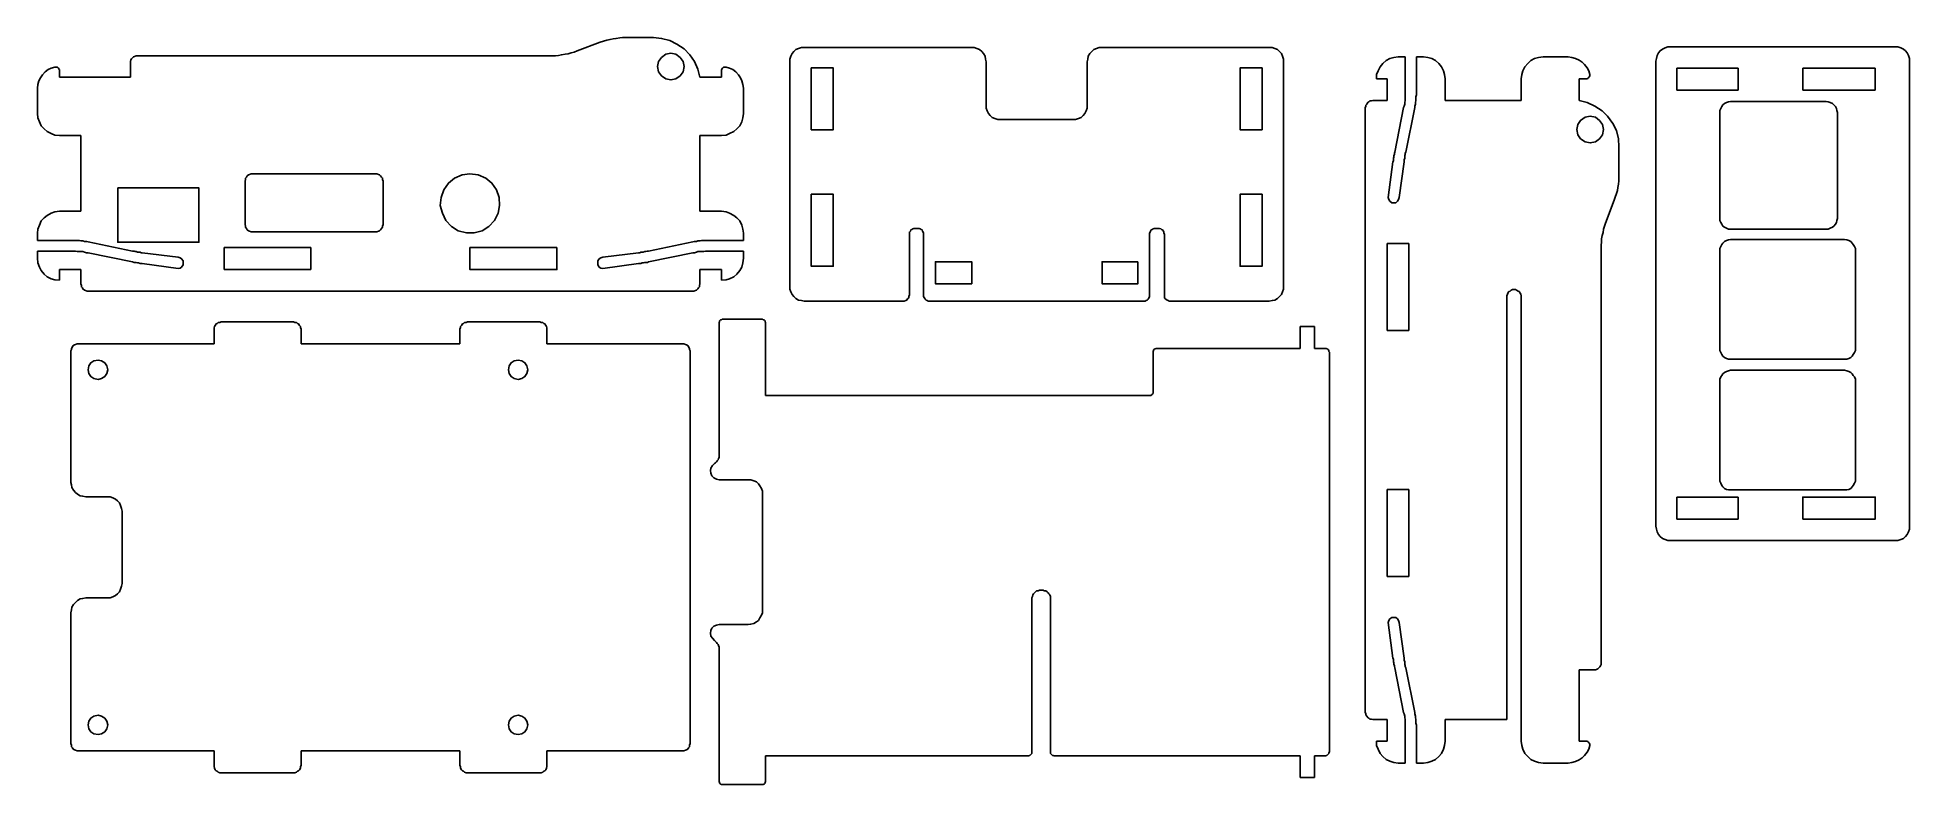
# Model space of a CAD drawing. Extents: x 6 to 264, y 192 to 295.
import ezdxf

# ---------------------------------------------------------------- set-up
doc = ezdxf.new("R2010")
doc.units = 0
doc.layers.add('Layer_1', color=7, linetype='CONTINUOUS')

msp = doc.modelspace()

# ---------------------------------------------------------------- linework, layer by layer
at = {"layer": 'Layer_1', "color": 7}
for points in [[(87.2296, 295.087882), (86.73568, 295.087882), (86.312319, 295.017322), (85.818399, 294.946762), (85.395037, 294.876202), (84.971676, 294.805642), (84.548314, 294.735081), (84.054394, 294.593961), (83.631032, 294.452841)], [(90.969287, 295.087882), (87.2296, 295.087882)], [(97.39026, 289.584191), (97.108021, 290.713153), (96.614099, 291.771555), (95.979059, 292.688837), (95.202897, 293.535559), (94.215054, 294.1706), (93.227212, 294.664521), (92.098249, 294.946762), (90.969287, 295.087882)], [(19.774106, 292.547717), (19.562425, 292.547717), (19.350744, 292.477157), (19.209625, 292.406597), (19.068502, 292.265476), (18.927383, 292.124356), (18.856825, 291.983236), (18.786263, 291.771555), (18.786263, 291.559875)], [(76.92782, 292.547717), (19.774106, 292.547717)], [(80.455826, 293.253318), (80.032465, 293.041638), (79.609106, 292.971078), (79.185745, 292.829958), (78.762383, 292.759397), (78.268463, 292.688837), (77.845102, 292.618277), (77.42174, 292.547717), (76.92782, 292.547717)], [(83.631032, 294.452841), (80.455826, 293.253318)], [(93.368334, 292.900518), (92.662731, 292.759397), (92.098249, 292.336036), (91.674891, 291.771555), (91.533768, 291.065954), (91.674891, 290.360353), (92.098249, 289.795871), (92.662731, 289.37251), (93.368334, 289.23139), (94.073935, 289.37251), (94.638416, 289.795871), (95.061778, 290.360353), (95.202897, 291.065954), (95.061778, 291.771555), (94.638416, 292.336036), (94.073935, 292.759397), (93.368334, 292.900518)], [(111.748824, 293.704884), (111.396024, 293.704884), (110.972662, 293.563761), (110.619862, 293.422642), (110.337623, 293.140403), (110.125942, 292.858161), (109.914261, 292.50536), (109.773141, 292.081999), (109.773141, 291.729198)], [(134.89255, 293.704884), (111.748824, 293.704884)], [(136.868236, 291.729198), (136.797675, 292.081999), (136.727113, 292.50536), (136.515435, 292.858161), (136.303755, 293.140403), (135.950954, 293.422642), (135.598151, 293.563761), (135.245351, 293.704884), (134.89255, 293.704884)], [(152.885388, 293.704884), (152.462027, 293.704884), (152.109226, 293.563761), (151.756426, 293.422642), (151.474184, 293.140403), (151.191945, 292.858161), (150.980264, 292.50536), (150.909703, 292.081999), (150.839142, 291.729198)], [(175.958554, 293.704884), (152.885388, 293.704884)], [(177.934236, 291.729198), (177.934236, 292.081999), (177.793117, 292.50536), (177.651997, 292.858161), (177.369755, 293.140403), (177.087516, 293.422642), (176.734716, 293.563761), (176.381915, 293.704884), (175.958554, 293.704884)], [(193.734594, 292.390809), (193.170113, 292.320251), (192.605632, 292.179128), (192.111709, 291.896889), (191.617789, 291.473528), (191.264989, 291.050166), (190.982747, 290.485685), (190.771069, 289.991765), (190.771069, 289.356723)], [(194.722437, 292.390809), (193.734594, 292.390809)], [(194.722437, 287.38104), (194.722437, 292.390809)], [(196.274758, 292.390809), (196.274758, 287.38104)], [(197.2626, 292.390809), (196.274758, 292.390809)], [(200.226126, 289.356723), (200.155567, 289.991765), (200.014445, 290.485685), (199.732206, 291.050166), (199.379405, 291.473528), (198.885483, 291.896889), (198.391563, 292.179128), (197.827082, 292.320251), (197.2626, 292.390809)], [(213.773673, 292.390809), (213.138633, 292.320251), (212.574152, 292.179128), (212.080229, 291.896889), (211.656871, 291.473528), (211.233509, 291.050166), (210.951267, 290.485685), (210.810148, 289.991765), (210.739586, 289.356723)], [(217.231121, 292.390809), (213.773673, 292.390809)], [(220.194646, 289.991765), (220.053527, 290.485685), (219.841846, 290.909046), (219.489045, 291.332408), (219.136245, 291.685208), (218.712883, 291.96745), (218.218964, 292.179128), (217.725041, 292.320251), (217.231121, 292.390809)], [(231.382418, 293.811403), (230.959056, 293.811403), (230.60625, 293.670283), (230.253444, 293.458602), (229.900638, 293.246922), (229.688971, 292.964683), (229.477276, 292.611882), (229.406721, 292.188521), (229.336165, 291.83572)], [(262.35831, 293.811403), (231.382418, 293.811403)], [(264.334007, 291.83572), (264.334007, 292.188521), (264.192868, 292.611882), (263.981201, 292.964683), (263.769506, 293.246922), (263.487284, 293.458602), (263.134478, 293.670283), (262.711116, 293.811403), (262.35831, 293.811403)], [(8.343361, 290.995394), (7.849441, 290.854274), (7.426079, 290.642593), (7.002721, 290.360353), (6.649918, 289.936992), (6.367678, 289.513631), (6.155998, 289.09027), (6.014878, 288.596349), (5.944317, 288.102428)], [(8.978403, 290.501473), (8.978403, 290.642593), (8.907842, 290.713153), (8.837284, 290.854274), (8.766723, 290.924834), (8.696164, 290.995394), (8.555042, 290.995394), (8.484483, 290.995394), (8.343361, 290.995394)], [(8.978403, 289.584191), (8.978403, 290.501473)], [(18.786263, 289.584191), (8.978403, 289.584191)], [(18.786263, 291.559875), (18.786263, 289.584191)], [(100.353786, 289.584191), (97.39026, 289.584191)], [(100.988828, 290.995394), (100.847708, 290.995394), (100.777147, 290.995394), (100.636028, 290.995394), (100.565466, 290.924834), (100.494908, 290.854274), (100.424347, 290.713153), (100.353786, 290.642593), (100.353786, 290.501473)], [(100.353786, 290.501473), (100.353786, 289.584191)], [(103.387872, 288.102428), (103.317314, 288.596349), (103.176191, 289.09027), (102.964513, 289.513631), (102.682271, 289.936992), (102.329471, 290.360353), (101.90611, 290.642593), (101.482748, 290.854274), (100.988828, 290.995394)], [(109.773141, 291.729198), (109.773141, 260.753297)], [(112.736667, 290.882478), (112.736667, 282.3447), (115.770753, 282.3447), (115.770753, 290.882478), (112.736667, 290.882478)], [(136.868236, 291.729198), (136.868236, 285.731587)], [(150.839142, 285.731587), (150.839142, 291.729198)], [(174.970711, 290.882478), (171.936624, 290.882478), (171.936624, 282.3447), (174.970711, 282.3447), (174.970711, 290.882478)], [(177.934236, 260.753297), (177.934236, 291.729198)], [(219.700726, 289.356723), (219.771285, 289.356723), (219.912407, 289.427284), (219.982965, 289.497845), (220.053527, 289.568403), (220.124088, 289.638965), (220.194646, 289.780084), (220.194646, 289.850645), (220.194646, 289.991765)], [(229.336165, 291.83572), (229.336165, 227.625991)], [(232.229141, 290.847878), (232.229141, 287.813791)], [(240.696344, 290.847878), (232.229141, 290.847878)], [(240.696344, 287.813791), (240.696344, 290.847878)], [(249.586936, 290.847878), (249.586936, 287.813791)], [(259.606474, 290.847878), (249.586936, 290.847878)], [(259.606474, 287.813791), (259.606474, 290.847878)], [(264.334007, 227.625991), (264.334007, 291.83572)], [(5.944317, 288.102428), (5.944317, 284.574421)], [(103.387872, 284.574421), (103.387872, 288.102428)], [(190.771069, 289.356723), (192.252831, 289.356723)], [(192.252831, 289.356723), (192.252831, 286.393197)], [(194.510756, 285.405355), (194.581314, 285.617035), (194.651876, 285.899277), (194.651876, 286.110958), (194.722437, 286.393197), (194.722437, 286.604878), (194.722437, 286.88712), (194.722437, 287.169359), (194.722437, 287.38104)], [(196.274758, 287.38104), (196.274758, 287.169359), (196.204199, 286.88712), (196.204199, 286.604878), (196.204199, 286.393197), (196.133638, 286.110958), (196.133638, 285.899277), (196.063077, 285.617035), (196.063077, 285.405355)], [(200.226126, 286.393197), (200.226126, 289.356723)], [(210.739586, 289.356723), (210.739586, 286.393197)], [(218.712883, 289.356723), (219.700726, 289.356723)], [(218.712883, 286.393197), (218.712883, 289.356723)], [(232.229141, 287.813791), (240.696344, 287.813791)], [(249.586936, 287.813791), (259.606474, 287.813791)], [(5.944317, 284.574421), (6.014878, 284.00994), (6.226559, 283.445458), (6.43824, 282.880977), (6.861598, 282.457617), (7.28496, 282.104816), (7.849441, 281.822575), (8.343361, 281.610895), (8.978403, 281.540335)], [(100.353786, 281.540335), (100.988828, 281.610895), (101.482748, 281.822575), (102.047229, 282.104816), (102.470591, 282.457617), (102.893952, 282.880977), (103.176191, 283.445458), (103.317314, 284.00994), (103.387872, 284.574421)], [(138.843918, 283.755901), (138.491118, 283.755901), (138.067756, 283.897024), (137.714956, 284.038143), (137.432717, 284.320382), (137.221036, 284.602624), (137.009355, 284.955425), (136.868236, 285.308225), (136.868236, 285.731587)], [(150.839142, 285.731587), (150.839142, 285.308225), (150.698022, 284.955425), (150.486341, 284.602624), (150.274661, 284.320382), (149.992421, 284.038143), (149.639621, 283.897024), (149.21626, 283.755901), (148.863459, 283.755901)], [(190.277146, 286.393197), (190.065465, 286.322639), (189.853784, 286.322639), (189.712665, 286.181517), (189.571545, 286.110958), (189.430426, 285.899277), (189.289303, 285.758158), (189.289303, 285.546477), (189.218745, 285.405355)], [(189.218745, 285.405355), (189.218745, 201.932708)], [(192.252831, 286.393197), (190.277146, 286.393197)], [(193.311232, 279.266623), (194.510756, 285.405355)], [(196.063077, 285.405355), (194.792995, 279.266623)], [(210.739586, 286.393197), (200.226126, 286.393197)], [(224.216575, 279.972224), (224.146014, 281.101186), (223.863775, 282.230149), (223.369852, 283.217991), (222.664251, 284.205834), (221.88809, 284.981996), (220.900247, 285.617035), (219.841846, 286.110958), (218.712883, 286.393197)], [(238.156174, 284.709146), (238.156174, 284.991385), (238.297314, 285.273627), (238.438425, 285.555867), (238.579536, 285.767547), (238.791231, 285.979228), (239.073453, 286.120348), (239.355703, 286.190909), (239.637954, 286.261467)], [(238.156174, 284.709146), (238.156174, 270.103195)], [(252.832689, 286.261467), (239.637954, 286.261467)], [(252.832689, 286.261467), (253.11494, 286.190909), (253.397162, 286.120348), (253.679412, 285.979228), (253.891107, 285.767547), (254.102774, 285.555867), (254.243885, 285.273627), (254.314469, 284.991385), (254.385024, 284.709146)], [(254.385024, 270.103195), (254.385024, 284.709146)], [(138.843918, 283.755901), (148.863459, 283.755901)], [(222.09977, 282.371271), (221.958651, 283.076872), (221.535289, 283.641353), (220.970808, 284.064714), (220.265207, 284.205834), (219.559607, 284.064714), (218.924564, 283.641353), (218.571764, 283.076872), (218.430644, 282.371271), (218.571764, 281.665667), (218.924564, 281.101186), (219.559607, 280.677828), (220.265207, 280.536705), (220.970808, 280.677828), (221.535289, 281.101186), (221.958651, 281.665667), (222.09977, 282.371271)], [(8.978403, 281.540335), (11.941929, 281.540335)], [(11.941929, 281.540335), (11.941929, 271.097434)], [(97.39026, 281.540335), (100.353786, 281.540335)], [(97.39026, 271.097434), (97.39026, 281.540335)], [(193.028993, 277.92598), (193.099552, 278.0671), (193.099552, 278.208222), (193.099552, 278.419903), (193.170113, 278.561023), (193.170113, 278.772703), (193.240671, 278.913823), (193.240671, 279.125504), (193.311232, 279.266623)], [(194.792995, 279.266623), (194.722437, 279.125504), (194.722437, 278.913823), (194.651876, 278.772703), (194.651876, 278.561023), (194.651876, 278.419903), (194.581314, 278.208222), (194.581314, 278.0671), (194.581314, 277.92598)], [(224.216575, 276.232537), (224.216575, 279.972224)], [(192.393951, 272.98677), (193.028993, 277.92598)], [(194.581314, 277.92598), (193.875714, 272.98677)], [(17.022259, 274.323004), (28.241323, 274.323004), (28.241323, 266.813003), (17.022259, 266.813003), (17.022259, 274.323004)], [(34.591735, 275.260482), (34.662296, 275.472163), (34.662296, 275.683843), (34.803416, 275.824963), (34.873974, 275.966084), (35.085655, 276.107204), (35.226777, 276.177764), (35.438455, 276.248324), (35.650136, 276.248324)], [(34.591735, 275.260482), (34.591735, 269.26287)], [(52.58457, 276.248324), (35.650136, 276.248324)], [(52.58457, 276.248324), (52.796251, 276.248324), (53.007932, 276.177764), (53.149051, 276.107204), (53.290174, 275.966084), (53.431293, 275.824963), (53.572413, 275.683843), (53.572413, 275.472163), (53.642974, 275.260482)], [(53.642974, 269.26287), (53.642974, 275.260482)], [(65.638197, 276.248324), (64.579796, 276.107204), (63.521392, 275.683843), (62.674672, 274.978241), (62.03963, 274.06096), (61.686829, 273.002558), (61.54571, 271.873595), (61.827949, 270.815193), (62.321872, 269.827351), (63.098031, 268.98063), (64.015315, 268.416147), (65.144277, 268.133908), (66.202679, 268.133908), (67.331641, 268.416147), (68.248922, 268.98063), (69.025084, 269.827351), (69.519004, 270.815193), (69.730685, 271.873595), (69.660127, 273.002558), (69.307323, 274.06096), (68.672284, 274.978241), (67.825561, 275.683843), (66.76716, 276.107204), (65.638197, 276.248324)], [(223.581533, 272.633969), (223.722652, 273.057331), (223.863775, 273.551251), (224.004894, 273.974612), (224.075456, 274.397974), (224.146014, 274.821336), (224.216575, 275.315255), (224.216575, 275.738617), (224.216575, 276.232537)], [(112.736667, 273.454121), (112.736667, 263.505142), (115.770753, 263.505142), (115.770753, 273.454121), (112.736667, 273.454121)], [(174.970711, 273.454121), (171.936624, 273.454121), (171.936624, 263.505142), (174.970711, 263.505142), (174.970711, 273.454121)], [(193.875714, 272.98677), (193.805152, 272.704531), (193.664033, 272.49285), (193.452352, 272.281169), (193.170113, 272.281169), (192.887871, 272.281169), (192.605632, 272.49285), (192.464512, 272.704531), (192.393951, 272.98677)], [(222.382012, 269.458763), (223.581533, 272.633969)], [(8.978403, 271.097434), (8.343361, 271.026874), (7.849441, 270.815193), (7.28496, 270.532953), (6.861598, 270.180152), (6.43824, 269.756791), (6.226559, 269.19231), (6.014878, 268.627828), (5.944317, 268.063347)], [(11.941929, 271.097434), (8.978403, 271.097434)], [(35.650136, 268.275027), (35.438455, 268.275027), (35.226777, 268.345589), (35.085655, 268.416147), (34.873974, 268.557269), (34.803416, 268.698389), (34.662296, 268.910069), (34.662296, 269.05119), (34.591735, 269.26287)], [(53.642974, 269.26287), (53.572413, 269.05119), (53.572413, 268.910069), (53.431293, 268.698389), (53.290174, 268.557269), (53.149051, 268.416147), (53.007932, 268.345589), (52.796251, 268.275027), (52.58457, 268.275027)], [(100.353786, 271.097434), (97.39026, 271.097434)], [(103.387872, 268.063347), (103.317314, 268.627828), (103.176191, 269.19231), (102.893952, 269.756791), (102.470591, 270.180152), (102.047229, 270.532953), (101.482748, 270.815193), (100.988828, 271.026874), (100.353786, 271.097434)], [(126.284214, 267.950429), (126.284214, 268.091552), (126.284214, 268.232671), (126.425333, 268.373791), (126.495895, 268.514911), (126.637014, 268.585472), (126.778134, 268.656033), (126.919256, 268.726591), (127.060376, 268.726591)], [(127.483737, 268.726591), (127.060376, 268.726591)], [(127.483737, 268.726591), (127.624857, 268.726591), (127.765977, 268.656033), (127.907096, 268.585472), (128.048218, 268.514911), (128.118777, 268.373791), (128.189338, 268.232671), (128.259896, 268.091552), (128.259896, 267.950429)], [(159.447481, 267.950429), (159.447481, 268.091552), (159.51804, 268.232671), (159.588601, 268.373791), (159.659162, 268.514911), (159.800282, 268.585472), (159.941401, 268.656033), (160.082521, 268.726591), (160.294201, 268.726591)], [(160.647002, 268.726591), (160.294201, 268.726591)], [(160.647002, 268.726591), (160.788124, 268.726591), (160.999802, 268.656033), (161.070363, 268.585472), (161.211483, 268.514911), (161.352605, 268.373791), (161.423164, 268.232671), (161.423164, 268.091552), (161.493725, 267.950429)], [(221.74697, 265.930757), (221.74697, 266.424677), (221.817531, 266.848038), (221.817531, 267.2714), (221.88809, 267.76532), (222.029209, 268.188681), (222.09977, 268.612043), (222.24089, 269.035402), (222.382012, 269.458763)], [(239.637954, 268.621433), (239.355703, 268.621433), (239.073453, 268.762552), (238.791231, 268.903675), (238.579536, 269.044794), (238.438425, 269.327033), (238.297314, 269.538714), (238.156174, 269.820956), (238.156174, 270.103195)], [(254.385024, 270.103195), (254.314469, 269.820956), (254.243885, 269.538714), (254.102774, 269.327033), (253.891107, 269.044794), (253.679412, 268.903675), (253.397162, 268.762552), (253.11494, 268.621433), (252.832689, 268.621433)], [(5.944317, 268.063347), (5.944317, 267.075507)], [(5.944317, 267.075507), (10.954089, 267.075507)], [(10.954089, 267.075507), (11.165767, 267.075507), (11.448009, 267.075507), (11.730248, 267.075507), (11.941929, 267.004946), (12.224171, 267.004946), (12.435851, 266.934384), (12.71809, 266.934384), (12.929771, 266.863826)], [(12.929771, 266.863826), (19.068502, 265.593741)], [(35.650136, 268.275027), (52.58457, 268.275027)], [(90.263686, 265.593741), (96.402418, 266.863826)], [(96.402418, 266.863826), (96.614099, 266.934384), (96.896341, 266.934384), (97.108021, 267.004946), (97.39026, 267.004946), (97.601941, 267.075507), (97.884183, 267.075507), (98.166422, 267.075507), (98.378103, 267.075507)], [(98.378103, 267.075507), (103.387872, 267.075507)], [(103.387872, 267.075507), (103.387872, 268.063347)], [(126.284214, 267.950429), (126.284214, 259.553774)], [(128.259896, 259.553774), (128.259896, 267.950429)], [(159.447481, 267.950429), (159.447481, 259.553774)], [(161.493725, 259.553774), (161.493725, 267.950429)], [(195.216357, 254.641134), (195.216357, 266.636358), (192.252831, 266.636358)], [(192.252831, 266.636358), (192.252831, 254.641134)], [(238.156174, 265.657907), (238.156174, 265.940146), (238.297314, 266.222388), (238.438425, 266.504628), (238.579536, 266.716308), (238.791231, 266.927989), (239.073453, 267.069109), (239.355703, 267.13967), (239.637954, 267.210231)], [(239.637954, 268.621433), (252.832689, 268.621433)], [(255.372859, 267.210231), (239.637954, 267.210231)], [(255.372859, 267.210231), (255.655109, 267.13967), (255.937331, 267.069109), (256.219582, 266.927989), (256.431248, 266.716308), (256.572388, 266.504628), (256.713499, 266.222388), (256.85461, 265.940146), (256.85461, 265.657907)], [(5.944317, 265.593741), (5.944317, 264.605901)], [(10.954089, 265.593741), (5.944317, 265.593741)], [(5.944317, 264.605901), (6.014878, 263.970859), (6.226559, 263.406378), (6.43824, 262.912458), (6.861598, 262.418535), (7.28496, 262.065735), (7.849441, 261.783496), (8.343361, 261.642376), (8.978403, 261.571815)], [(12.929771, 265.382063), (12.71809, 265.382063), (12.435851, 265.452622), (12.224171, 265.523183), (11.941929, 265.523183), (11.730248, 265.523183), (11.448009, 265.523183), (11.165767, 265.593744), (10.954089, 265.593744)], [(19.068502, 264.111979), (12.929771, 265.382063)], [(19.068502, 265.593741), (19.280183, 265.593741), (19.421306, 265.523183), (19.562425, 265.523183), (19.774106, 265.452622), (19.915226, 265.452622), (20.126906, 265.452622), (20.268026, 265.382063), (20.409146, 265.382063)], [(20.409146, 263.900301), (20.268026, 263.900301), (20.126906, 263.900301), (19.915226, 263.970859), (19.774106, 263.970859), (19.562425, 264.04142), (19.421306, 264.04142), (19.280183, 264.04142), (19.068502, 264.111979)], [(20.409146, 265.382063), (25.348356, 264.747021)], [(25.348356, 263.194697), (20.409146, 263.900301)], [(25.348356, 264.747021), (25.630598, 264.67646), (25.842276, 264.53534), (26.053957, 264.253101), (26.053957, 263.970859), (26.053957, 263.68862), (25.842276, 263.406378), (25.630598, 263.265258), (25.348356, 263.194697)], [(31.698768, 266.087664), (31.698768, 263.053578)], [(43.693994, 266.087664), (31.698768, 266.087664)], [(43.693994, 263.053578), (43.693994, 266.087664)], [(77.633421, 266.087664), (65.638197, 266.087664), (65.638197, 263.053578), (77.633421, 263.053578), (77.633421, 266.087664)], [(83.983833, 263.194697), (83.701594, 263.265258), (83.489913, 263.406378), (83.278232, 263.68862), (83.278232, 263.970859), (83.278232, 264.253101), (83.489913, 264.53534), (83.701594, 264.67646), (83.983833, 264.747021)], [(83.983833, 264.747021), (88.923043, 265.382063)], [(88.923043, 263.900301), (83.983833, 263.194697)], [(88.923043, 265.382063), (89.064163, 265.382063), (89.205285, 265.452622), (89.416966, 265.452622), (89.558086, 265.452622), (89.769767, 265.523183), (89.910886, 265.523183), (90.122567, 265.593744), (90.263686, 265.593744)], [(90.263686, 264.111979), (90.122567, 264.04142), (89.910886, 264.04142), (89.769767, 264.04142), (89.558086, 263.970859), (89.416966, 263.970859), (89.205285, 263.900298), (89.064163, 263.900298), (88.923043, 263.900298)], [(96.402418, 265.382063), (90.263686, 264.111979)], [(98.378103, 265.593741), (98.166422, 265.593741), (97.884183, 265.523183), (97.601941, 265.523183), (97.39026, 265.523183), (97.108021, 265.523183), (96.896341, 265.452622), (96.614099, 265.382063), (96.402418, 265.382063)], [(103.387872, 265.593741), (98.378103, 265.593741)], [(100.353786, 261.571815), (100.988828, 261.642376), (101.482748, 261.783496), (102.047229, 262.065735), (102.470591, 262.418535), (102.893952, 262.912458), (103.176191, 263.406378), (103.317314, 263.970859), (103.387872, 264.605901)], [(103.387872, 264.605901), (103.387872, 265.593744)], [(134.89255, 261.106098), (134.89255, 264.140184), (129.882781, 264.140184), (129.882781, 261.106098), (134.89255, 261.106098)], [(157.824596, 264.140184), (152.885388, 264.140184), (152.885388, 261.106098), (157.824596, 261.106098), (157.824596, 264.140184)], [(221.74697, 208.777043), (221.74697, 265.930757)], [(238.156174, 265.657907), (238.156174, 252.180921)], [(256.85461, 252.180921), (256.85461, 265.657907)], [(8.978403, 263.053578), (11.941929, 263.053578)], [(8.978403, 261.571815), (8.978403, 263.053578)], [(11.941929, 263.053578), (11.941929, 261.077892)], [(11.941929, 261.077892), (12.01249, 260.866214), (12.01249, 260.654533), (12.153609, 260.513414), (12.224171, 260.372292), (12.435851, 260.231172), (12.576971, 260.160611), (12.788652, 260.090052), (12.929771, 260.090052)], [(31.698768, 263.053578), (43.693994, 263.053578)], [(96.402418, 260.090052), (96.54354, 260.090052), (96.755221, 260.160611), (96.896341, 260.231172), (97.108021, 260.372292), (97.17858, 260.513414), (97.319702, 260.654533), (97.319702, 260.866214), (97.39026, 261.077895)], [(97.39026, 263.053578), (100.353786, 263.053578)], [(97.39026, 261.077892), (97.39026, 263.053578)], [(100.353786, 263.053578), (100.353786, 261.571815)], [(12.929771, 260.090052), (96.402418, 260.090052)], [(109.773141, 260.753297), (109.773141, 260.329936), (109.914261, 259.977135), (110.125942, 259.624335), (110.337623, 259.342093), (110.619862, 259.059854), (110.972662, 258.848173), (111.396024, 258.777612), (111.748824, 258.707053)], [(111.748824, 258.707053), (125.437491, 258.707053)], [(125.437491, 258.707053), (125.578613, 258.707053), (125.790294, 258.777612), (125.931414, 258.848173), (126.001972, 258.989293), (126.143094, 259.059854), (126.213653, 259.200973), (126.213653, 259.342093), (126.284214, 259.553774)], [(128.259896, 259.553774), (128.259896, 259.342093), (128.330458, 259.200973), (128.401019, 259.059854), (128.471577, 258.989293), (128.6127, 258.848173), (128.753819, 258.777612), (128.894939, 258.707053), (129.036058, 258.707053)], [(129.036058, 258.707053), (158.671319, 258.707053)], [(158.671319, 258.707053), (158.812439, 258.707053), (158.953558, 258.777612), (159.094681, 258.848173), (159.2358, 258.989293), (159.306359, 259.059854), (159.37692, 259.200973), (159.447481, 259.342093), (159.447481, 259.553774)], [(161.493725, 259.553774), (161.493725, 259.342093), (161.493725, 259.200973), (161.564283, 259.059854), (161.705406, 258.989293), (161.846525, 258.848173), (161.987645, 258.777612), (162.128764, 258.707053), (162.269887, 258.707053)], [(162.269887, 258.707053), (175.958554, 258.707053)], [(175.958554, 258.707053), (176.381915, 258.777612), (176.734716, 258.848173), (177.087516, 259.059854), (177.369755, 259.342093), (177.651997, 259.624335), (177.793117, 259.977135), (177.934236, 260.329936), (177.934236, 260.753297)], [(208.763904, 259.298103), (208.763904, 259.439223), (208.834465, 259.650903), (208.905023, 259.792026), (209.046143, 260.003704), (209.187265, 260.074265), (209.328385, 260.215384), (209.540066, 260.285946), (209.751747, 260.285946)], [(208.763904, 200.944865), (208.763904, 259.298103)], [(209.751747, 260.285946), (209.963427, 260.285946), (210.104547, 260.215384), (210.316228, 260.074265), (210.457347, 260.003704), (210.598467, 259.792026), (210.669028, 259.650903), (210.739586, 259.439223), (210.739586, 259.298103)], [(210.739586, 259.298103), (210.739586, 197.98134)], [(31.313687, 255.838262), (31.102006, 255.7677), (30.890326, 255.7677), (30.749206, 255.626581), (30.608087, 255.556023), (30.466967, 255.344342), (30.396406, 255.203219), (30.325845, 254.991541), (30.325845, 254.850419)], [(41.262667, 255.838262), (31.313687, 255.838262)], [(42.321071, 254.850419), (42.25051, 254.991541), (42.25051, 255.203219), (42.10939, 255.344342), (41.968268, 255.556023), (41.827148, 255.626581), (41.686028, 255.7677), (41.474348, 255.7677), (41.262667, 255.838262)], [(65.323675, 255.838262), (65.111994, 255.7677), (64.900316, 255.7677), (64.759194, 255.626581), (64.618074, 255.556023), (64.476955, 255.344342), (64.335835, 255.203219), (64.335835, 254.991541), (64.265274, 254.850419)], [(75.272654, 255.838262), (65.323675, 255.838262)], [(76.260497, 254.850419), (76.260497, 254.991541), (76.189939, 255.203219), (76.119378, 255.344342), (75.978258, 255.556023), (75.837136, 255.626581), (75.696016, 255.7677), (75.484335, 255.7677), (75.272654, 255.838262)], [(100.514805, 256.188897), (100.444244, 256.188897), (100.373682, 256.118339), (100.232563, 256.118339), (100.162002, 256.047778), (100.091443, 255.977217), (100.091443, 255.836097), (100.020882, 255.765539), (100.020882, 255.694977)], [(105.947935, 256.188897), (100.514805, 256.188897)], [(106.441855, 255.694977), (106.441855, 255.765539), (106.371294, 255.836097), (106.371294, 255.977217), (106.300736, 256.047778), (106.230174, 256.118339), (106.089055, 256.118339), (106.018494, 256.188897), (105.947935, 256.188897)], [(30.325845, 254.850419), (30.325845, 252.804175)], [(42.321071, 252.804175), (42.321071, 254.850419)], [(64.265274, 254.850419), (64.265274, 252.804175)], [(76.260497, 252.804175), (76.260497, 254.850419)], [(100.020882, 255.694977), (100.020882, 237.49045)], [(106.441855, 245.675437), (106.441855, 255.694977)], [(180.247764, 255.201058), (180.247764, 252.166971)], [(182.223447, 255.201058), (180.247764, 255.201058)], [(182.223447, 255.201058), (182.223447, 252.166971)], [(192.252831, 254.641134), (195.216357, 254.641134)], [(11.556848, 252.804175), (11.415728, 252.804175), (11.204047, 252.733617), (11.062928, 252.663056), (10.851247, 252.521936), (10.780686, 252.380814), (10.639566, 252.169136), (10.639566, 252.028013), (10.569005, 251.816333)], [(10.569005, 251.816333), (10.569005, 233.682378)], [(30.325845, 252.804175), (11.556848, 252.804175)], [(64.265274, 252.804175), (42.321071, 252.804175)], [(95.029494, 252.804175), (76.260497, 252.804175)], [(96.017337, 251.816333), (95.946778, 252.028013), (95.946778, 252.169136), (95.805656, 252.380814), (95.735098, 252.521936), (95.523417, 252.663056), (95.382297, 252.733617), (95.170617, 252.804175), (95.029494, 252.804175)], [(96.017337, 197.626144), (96.017337, 251.816333)], [(160.420363, 252.166971), (160.349805, 252.166971), (160.208682, 252.09641), (160.138124, 252.09641), (160.067563, 252.025849), (159.997002, 251.95529), (159.997002, 251.884729), (159.926443, 251.74361), (159.926443, 251.673048)], [(159.926443, 251.673048), (159.926443, 246.169359)], [(180.247764, 252.166971), (160.420363, 252.166971)], [(183.705209, 252.166971), (182.223447, 252.166971)], [(184.26969, 251.673048), (184.199132, 251.74361), (184.199132, 251.884729), (184.128571, 251.95529), (184.058012, 252.025849), (183.987451, 252.09641), (183.91689, 252.09641), (183.846332, 252.166971), (183.705209, 252.166971)], [(184.26969, 196.49502), (184.26969, 251.673048)], [(239.637954, 250.699156), (239.355703, 250.699156), (239.073453, 250.769717), (238.791231, 250.910837), (238.579536, 251.122517), (238.438425, 251.334198), (238.297314, 251.61644), (238.156174, 251.898679), (238.156174, 252.180921)], [(239.637954, 250.699156), (255.372859, 250.699156)], [(256.85461, 252.180921), (256.85461, 251.898679), (256.713499, 251.61644), (256.572388, 251.334198), (256.431248, 251.122517), (256.219582, 250.910837), (255.937331, 250.769717), (255.655109, 250.699156), (255.372859, 250.699156)], [(14.308692, 247.864965), (14.802615, 248.006087), (15.225976, 248.288326), (15.508216, 248.711688), (15.649335, 249.205608), (15.508216, 249.770089), (15.225976, 250.19345), (14.802615, 250.475692), (14.308692, 250.546251), (13.744211, 250.475692), (13.320852, 250.19345), (13.03861, 249.770089), (12.968052, 249.205608), (13.03861, 248.711688), (13.320852, 248.288326), (13.744211, 248.006087), (14.308692, 247.864965)], [(72.309129, 250.546251), (71.744648, 250.475692), (71.321287, 250.19345), (71.039047, 249.770089), (70.968486, 249.205608), (71.039047, 248.711688), (71.321287, 248.288326), (71.744648, 248.006087), (72.309129, 247.864965), (72.803052, 248.006087), (73.226411, 248.288326), (73.508653, 248.711688), (73.649772, 249.205608), (73.508653, 249.770089), (73.226411, 250.19345), (72.803052, 250.475692), (72.309129, 250.546251)], [(238.156174, 247.594511), (238.156174, 247.947311), (238.297314, 248.229553), (238.438425, 248.441231), (238.579536, 248.652912), (238.791231, 248.864593), (239.073453, 249.005712), (239.355703, 249.076274), (239.637954, 249.146835)], [(255.372859, 249.146835), (239.637954, 249.146835)], [(255.372859, 249.146835), (255.655109, 249.076274), (255.937331, 249.005712), (256.219582, 248.864593), (256.431248, 248.652912), (256.572388, 248.441231), (256.713499, 248.229553), (256.85461, 247.947311), (256.85461, 247.594511)], [(159.432521, 245.675437), (106.441855, 245.675437)], [(159.926443, 246.169359), (159.926443, 246.098798), (159.926443, 245.957679), (159.855882, 245.887117), (159.785324, 245.816556), (159.714763, 245.745998), (159.644201, 245.675437), (159.503082, 245.675437), (159.432521, 245.675437)], [(238.156174, 247.594511), (238.156174, 234.117525)], [(256.85461, 234.117525), (256.85461, 247.594511)], [(99.385842, 236.290949), (99.103601, 236.008699), (98.89192, 235.655893), (98.821361, 235.303087), (98.89192, 234.950309), (99.033039, 234.597503), (99.315281, 234.315253), (99.668082, 234.103586), (100.020882, 234.033002)], [(100.020882, 237.49045), (100.020882, 237.349339), (100.020882, 237.137673), (99.950324, 236.996533), (99.879762, 236.784867), (99.738643, 236.643727), (99.668082, 236.502616), (99.526962, 236.361505), (99.385842, 236.290949)], [(10.569005, 233.682378), (10.639566, 233.329578), (10.710127, 232.976777), (10.921805, 232.623974), (11.204047, 232.271174), (11.486286, 232.059493), (11.83909, 231.847815), (12.19189, 231.777254), (12.615249, 231.706693)], [(104.042811, 234.033002), (100.020882, 234.033002)], [(104.042811, 234.033002), (104.395611, 234.033002), (104.818973, 233.891891), (105.171773, 233.75078), (105.454013, 233.46853), (105.665693, 233.186279), (105.877374, 232.833501), (106.018494, 232.480695), (106.018494, 232.057334)], [(195.216357, 220.701705), (195.216357, 232.696931), (192.252831, 232.696931), (192.252831, 220.701705)], [(239.637954, 232.63576), (239.355703, 232.63576), (239.073453, 232.706321), (238.791231, 232.84744), (238.579536, 233.059121), (238.438425, 233.270802), (238.297314, 233.553044), (238.156174, 233.835283), (238.156174, 234.117525)], [(239.637954, 232.63576), (255.372859, 232.63576)], [(256.85461, 234.117525), (256.85461, 233.835283), (256.713499, 233.553044), (256.572388, 233.270802), (256.431248, 233.059121), (256.219582, 232.84744), (255.937331, 232.706321), (255.655109, 232.63576), (255.372859, 232.63576)], [(15.578777, 231.706693), (12.615249, 231.706693)], [(15.578777, 231.706693), (16.002135, 231.706693), (16.354939, 231.565573), (16.707739, 231.353892), (16.989978, 231.142211), (17.27222, 230.859972), (17.41334, 230.507172), (17.554459, 230.08381), (17.62502, 229.73101)], [(106.018494, 216.040179), (106.018494, 232.057334)], [(240.696344, 231.64792), (232.229141, 231.64792)], [(232.229141, 231.64792), (232.229141, 228.613833)], [(240.696344, 228.613833), (240.696344, 231.64792)], [(249.586936, 228.613833), (259.606474, 228.613833), (259.606474, 231.64792), (249.586936, 231.64792), (249.586936, 228.613833)], [(17.62502, 219.711469), (17.62502, 229.73101)], [(229.336165, 227.625991), (229.406721, 227.202629), (229.477276, 226.849829), (229.688971, 226.497028), (229.900638, 226.214789), (230.253444, 225.932547), (230.60625, 225.791428), (230.959056, 225.650308), (231.382418, 225.650308)], [(232.229141, 228.613833), (240.696344, 228.613833)], [(262.35831, 225.650308), (262.711116, 225.650308), (263.134478, 225.791428), (263.487284, 225.932547), (263.769506, 226.214789), (263.981201, 226.497028), (264.192868, 226.849829), (264.334007, 227.202629), (264.334007, 227.625991)], [(231.382418, 225.650308), (262.35831, 225.650308)], [(17.62502, 219.711469), (17.554459, 219.358669), (17.41334, 218.935307), (17.27222, 218.582507), (16.989978, 218.300268), (16.707739, 218.088587), (16.354939, 217.876906), (16.002135, 217.735787), (15.578777, 217.735787)], [(192.252831, 220.701705), (195.216357, 220.701705)], [(12.615249, 217.735787), (12.19189, 217.665225), (11.83909, 217.594664), (11.486286, 217.382983), (11.204047, 217.100744), (10.921805, 216.818502), (10.710127, 216.465702), (10.639566, 216.112902), (10.569005, 215.68954)], [(12.615249, 217.735787), (15.578777, 217.735787)], [(145.743854, 196.49502), (145.743854, 217.733625), (145.743854, 217.945291), (145.673295, 218.156986), (145.532173, 218.298097), (145.461615, 218.439209), (145.320492, 218.580348), (145.108814, 218.721459), (144.897134, 218.721459), (144.756011, 218.792015), (144.262091, 218.792015), (144.05041, 218.721459), (143.83873, 218.721459), (143.69761, 218.580348), (143.55649, 218.439209), (143.415371, 218.298097), (143.34481, 218.156986), (143.274248, 217.945291), (143.20369, 217.733625), (143.20369, 196.49502)], [(10.569005, 215.68954), (10.569005, 197.626144)], [(106.018494, 216.040179), (106.018494, 215.687373), (105.877374, 215.334567), (105.665693, 214.981789), (105.454013, 214.628983), (105.171773, 214.417288), (104.818973, 214.205621), (104.395611, 214.135066), (104.042811, 214.064482)], [(192.393951, 214.351293), (192.464512, 214.633535), (192.605632, 214.845213), (192.887871, 215.056894), (193.170113, 215.056894), (193.452352, 215.056894), (193.664033, 214.845213), (193.805152, 214.633535), (193.875714, 214.351293)], [(100.020882, 214.064482), (99.668082, 213.993926), (99.315281, 213.852815), (99.033039, 213.570565), (98.89192, 213.217759), (98.821361, 212.864981), (98.89192, 212.441619), (99.103601, 212.159369), (99.385842, 211.877119)], [(100.020882, 214.064482), (104.042811, 214.064482)], [(193.028993, 209.412082), (192.393951, 214.351293)], [(193.875714, 214.351293), (194.581314, 209.412082)], [(99.385842, 211.877119), (99.526962, 211.736007), (99.668082, 211.594896), (99.738643, 211.453757), (99.879762, 211.312646), (99.950324, 211.171535), (100.020882, 210.95984), (100.020882, 210.818729), (100.020882, 210.607034)], [(100.020882, 210.607034), (100.020882, 192.473099)], [(193.311232, 208.071439), (193.240671, 208.28312), (193.240671, 208.424243), (193.170113, 208.565362), (193.170113, 208.777043), (193.099552, 208.918162), (193.099552, 209.129843), (193.099552, 209.270963), (193.028993, 209.412082)], [(194.581314, 209.412082), (194.581314, 209.270963), (194.581314, 209.129843), (194.651876, 208.918162), (194.651876, 208.777043), (194.651876, 208.565362), (194.722437, 208.424243), (194.722437, 208.28312), (194.792995, 208.071439)], [(194.510756, 201.932708), (193.311232, 208.071439)], [(194.792995, 208.071439), (196.063077, 201.932708)], [(218.712883, 207.7892), (220.759127, 207.7892)], [(218.712883, 197.98134), (218.712883, 207.7892)], [(220.759127, 207.7892), (220.970808, 207.7892), (221.111928, 207.859761), (221.323608, 207.93032), (221.464728, 208.071439), (221.60585, 208.212562), (221.676409, 208.353681), (221.74697, 208.565362), (221.74697, 208.777043)], [(14.308692, 201.577512), (13.744211, 201.436392), (13.320852, 201.154153), (13.03861, 200.730791), (12.968052, 200.236871), (13.03861, 199.67239), (13.320852, 199.249029), (13.744211, 198.966787), (14.308692, 198.896228), (14.802615, 198.966787), (15.225976, 199.249029), (15.508216, 199.67239), (15.649335, 200.236871), (15.508216, 200.730791), (15.225976, 201.154153), (14.802615, 201.436392), (14.308692, 201.577512)], [(72.309129, 198.896228), (72.803052, 198.966787), (73.226411, 199.249029), (73.508653, 199.67239), (73.649772, 200.236871), (73.508653, 200.730791), (73.226411, 201.154153), (72.803052, 201.436392), (72.309129, 201.577512), (71.744648, 201.436392), (71.321287, 201.154153), (71.039047, 200.730791), (70.968486, 200.236871), (71.039047, 199.67239), (71.321287, 199.249029), (71.744648, 198.966787), (72.309129, 198.896228)], [(189.218745, 201.932708), (189.289303, 201.791589), (189.289303, 201.579908), (189.430426, 201.438788), (189.571545, 201.227107), (189.712665, 201.156546), (189.853784, 201.015427), (190.065465, 201.015427), (190.277146, 200.944865)], [(194.722437, 199.957026), (194.722437, 200.168704), (194.722437, 200.450945), (194.722437, 200.733185), (194.722437, 200.944865), (194.651876, 201.227107), (194.651876, 201.438788), (194.581314, 201.721027), (194.510756, 201.932708)], [(196.063077, 201.932708), (196.063077, 201.721027), (196.133638, 201.438788), (196.133638, 201.227107), (196.204199, 200.944865), (196.204199, 200.733185), (196.204199, 200.450945), (196.274758, 200.168704), (196.274758, 199.957026)], [(190.277146, 200.944865), (192.252831, 200.944865)], [(192.252831, 200.944865), (192.252831, 197.98134)], [(194.722437, 194.947254), (194.722437, 199.957026)], [(196.274758, 199.957026), (196.274758, 194.947254)], [(200.226126, 200.944865), (208.763904, 200.944865)], [(200.226126, 197.98134), (200.226126, 200.944865)], [(10.569005, 197.626144), (10.639566, 197.414466), (10.639566, 197.202785), (10.780686, 197.061663), (10.851247, 196.920543), (11.062928, 196.779423), (11.204047, 196.708862), (11.415728, 196.638304), (11.556848, 196.638304)], [(11.556848, 196.638304), (30.325845, 196.638304)], [(30.325845, 196.638304), (30.325845, 194.59206)], [(42.321071, 194.59206), (42.321071, 196.638304)], [(42.321071, 196.638304), (64.265274, 196.638304)], [(64.265274, 196.638304), (64.265274, 194.59206)], [(76.260497, 196.638304), (95.029494, 196.638304)], [(76.260497, 194.59206), (76.260497, 196.638304)], [(95.029494, 196.638304), (95.170617, 196.638304), (95.382297, 196.708862), (95.523417, 196.779423), (95.735098, 196.920543), (95.805656, 197.061663), (95.946778, 197.202785), (95.946778, 197.414466), (96.017337, 197.626144)], [(142.709767, 195.930547), (142.85089, 196.001103), (142.921448, 196.001103), (142.992009, 196.071658), (143.062568, 196.142214), (143.133129, 196.212769), (143.20369, 196.283325), (143.20369, 196.353909), (143.20369, 196.49502)], [(145.743854, 196.49502), (145.743854, 196.353909), (145.743854, 196.283325), (145.814415, 196.212769), (145.884973, 196.142214), (145.955535, 196.071658), (146.026096, 196.001103), (146.167215, 196.001103), (146.237777, 195.930547)], [(183.705209, 195.930547), (183.846332, 196.001103), (183.91689, 196.001103), (183.987451, 196.071658), (184.058012, 196.142214), (184.128571, 196.212769), (184.199132, 196.283325), (184.199132, 196.353909), (184.26969, 196.49502)], [(190.771069, 197.98134), (190.771069, 197.346298), (190.982747, 196.852378), (191.264989, 196.287897), (191.617789, 195.864535), (192.111709, 195.441176), (192.605632, 195.229496), (193.170113, 195.017815), (193.734594, 194.947254)], [(192.252831, 197.98134), (190.771069, 197.98134)], [(197.2626, 194.947254), (197.827082, 195.017815), (198.391563, 195.229496), (198.885483, 195.441176), (199.379405, 195.864535), (199.732206, 196.287897), (200.014445, 196.852378), (200.155567, 197.346298), (200.226126, 197.98134)], [(210.739586, 197.98134), (210.810148, 197.346298), (210.951267, 196.852378), (211.233509, 196.287897), (211.656871, 195.864535), (212.080229, 195.441176), (212.574152, 195.229496), (213.138633, 195.017815), (213.773673, 194.947254)], [(217.231121, 194.947254), (217.725041, 195.017815), (218.218964, 195.158935), (218.712883, 195.370615), (219.136245, 195.652854), (219.489045, 196.005658), (219.841846, 196.429016), (220.053527, 196.852378), (220.194646, 197.346298)], [(219.700726, 197.98134), (218.712883, 197.98134)], [(220.194646, 197.346298), (220.194646, 197.48742), (220.194646, 197.557979), (220.124088, 197.699101), (220.053527, 197.769659), (219.982965, 197.840221), (219.912407, 197.910779), (219.771285, 197.98134), (219.700726, 197.98134)], [(30.325845, 194.59206), (30.325845, 194.450938), (30.396406, 194.239257), (30.466967, 194.027579), (30.608087, 193.886457), (30.749206, 193.815898), (30.890326, 193.674776), (31.102006, 193.604217), (31.313687, 193.604217)], [(41.262667, 193.604217), (41.474348, 193.604217), (41.686028, 193.674776), (41.827148, 193.815898), (41.968268, 193.886457), (42.10939, 194.027579), (42.25051, 194.239257), (42.25051, 194.450938), (42.321071, 194.59206)], [(64.265274, 194.59206), (64.335835, 194.450938), (64.335835, 194.239257), (64.476955, 194.027579), (64.618074, 193.886457), (64.759194, 193.815898), (64.900316, 193.674776), (65.111994, 193.604217), (65.323675, 193.604217)], [(75.272654, 193.604217), (75.484335, 193.604217), (75.696016, 193.674776), (75.837136, 193.815898), (75.978258, 193.886457), (76.119378, 194.027579), (76.189939, 194.239257), (76.260497, 194.450938), (76.260497, 194.59206)], [(106.441855, 195.930547), (142.709767, 195.930547)], [(106.441855, 192.473099), (106.441855, 195.930547)], [(146.237777, 195.930547), (180.247764, 195.930547)], [(182.223447, 192.967016), (180.247764, 192.967016), (180.247764, 195.930547)], [(182.223447, 192.967016), (182.223447, 195.930547)], [(182.223447, 195.930547), (183.705209, 195.930547)], [(193.734594, 194.947254), (194.722437, 194.947254)], [(196.274758, 194.947254), (197.2626, 194.947254)], [(213.773673, 194.947254), (217.231121, 194.947254)], [(31.313687, 193.604217), (41.262667, 193.604217)], [(65.323675, 193.604217), (75.272654, 193.604217)], [(100.020882, 192.473099), (100.020882, 192.402543), (100.091443, 192.261404), (100.091443, 192.190849), (100.162002, 192.120293), (100.232563, 192.049737), (100.373682, 191.979182), (100.444244, 191.979182), (100.514805, 191.979182)], [(100.514805, 191.979182), (105.947935, 191.979182)], [(105.947935, 191.979182), (106.018494, 191.979182), (106.089055, 191.979182), (106.230174, 192.049737), (106.300736, 192.120293), (106.371294, 192.190849), (106.371294, 192.261404), (106.441855, 192.402543), (106.441855, 192.473099)]]:
    msp.add_lwpolyline(points, dxfattribs=at)

doc.saveas('drawing.dxf')
